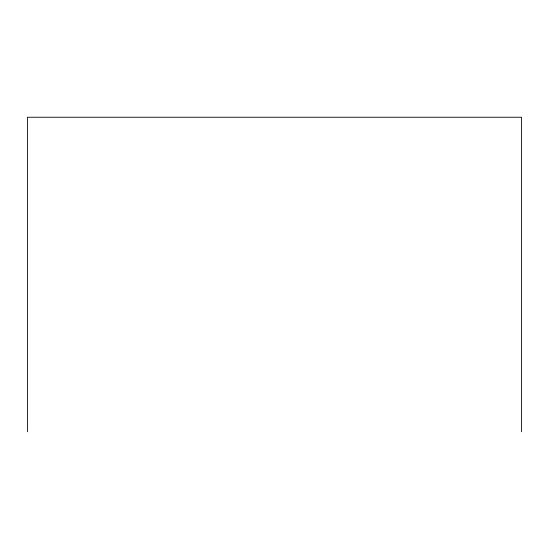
<?xml version="1.0" encoding="UTF-8"?>
<svg xmlns="http://www.w3.org/2000/svg" width="549" height="549" viewBox="0 0 549 549"><rect width="100%" height="100%" fill="white"/><g stroke="black" fill="none" stroke-linecap="round" stroke-linejoin="round"><path stroke-width="0.82" d="M521.55 431.754L521.55 117.246L27.45 117.246L27.45 431.754"/></g></svg>
